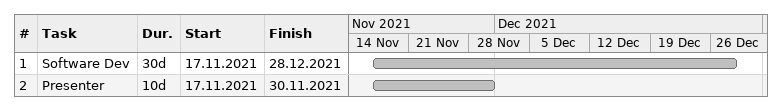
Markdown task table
| ID | Task | Duration | Start | Finish |
|---|---|---|---|---|
| 1 | Software Dev | 30d | 2021-11-17 | 2021-12-28 |
| 2 | Presenter | 10d | 2021-11-17 | 2021-11-30 |
